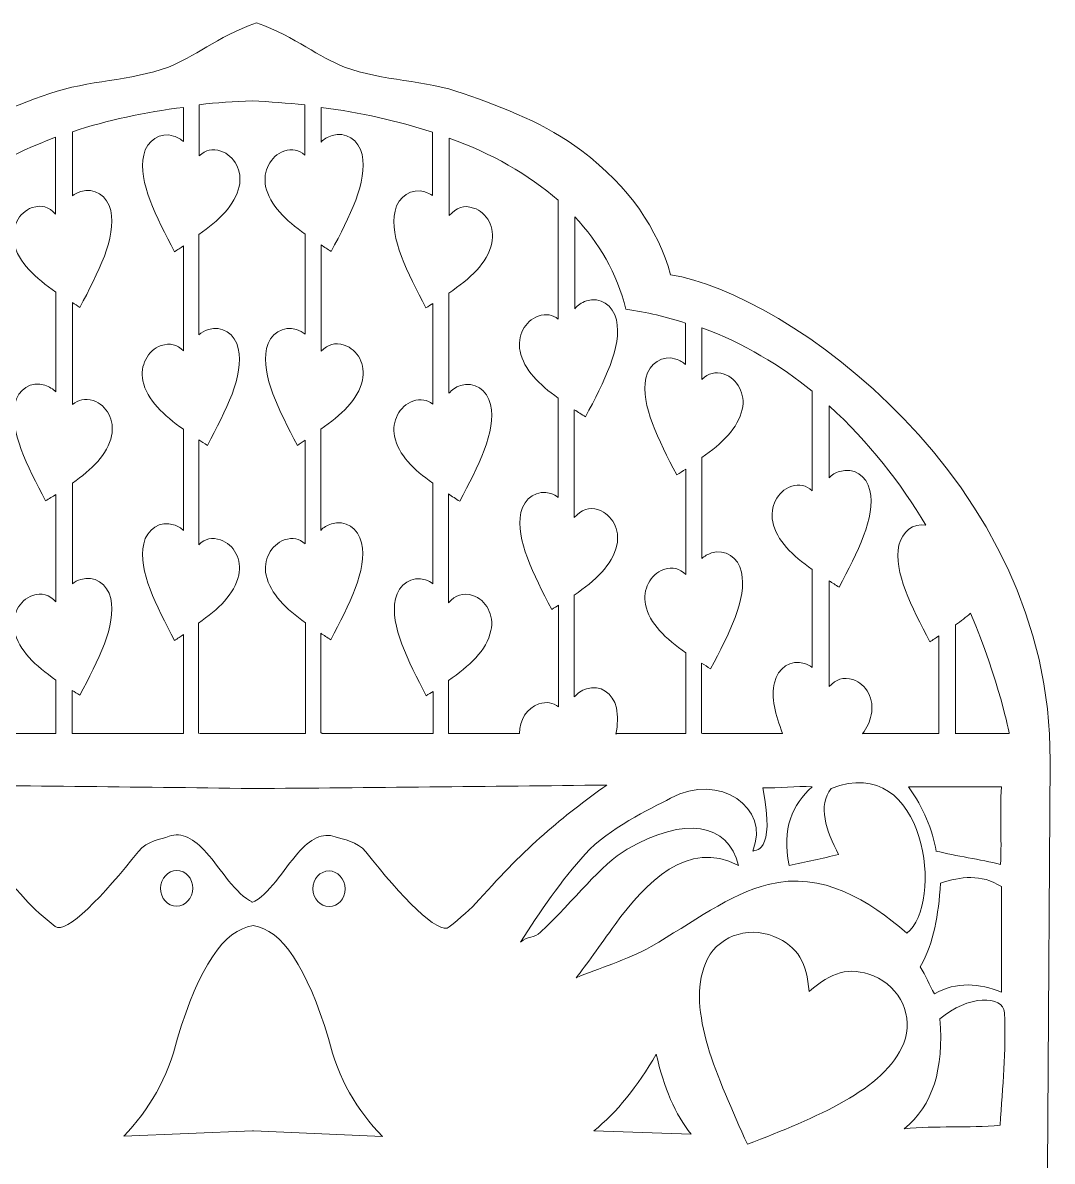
# Model space of a CAD drawing. Header units: centimetres. Extents: x -13.3 to 12.8, y -10.3 to 10.3.
# Drawn here: x 6.74 to 12.77, y -4.24 to 2.42 of the extents above; entities that cross this region are included whole.
import ezdxf

# ---------------------------------------------------------------- set-up
doc = ezdxf.new("R2010")
doc.units = ezdxf.units.CM
doc.header["$MEASUREMENT"] = 0
doc.layers.add('Layer 1', color=7, linetype='Continuous')

msp = doc.modelspace()

# ---------------------------------------------------------------- linework, layer by layer
at = {"layer": 'Layer 1', "color": 242, "lineweight": 18}
for points, knots in [([(3.52552, -1.41478), (3.80746, -0.01016), (5.10032, 0.85852), (5.6896, 0.94742), (5.6896, 0.94742), (5.7658, 1.21412), (5.92836, 1.4605), (6.2103, 1.67386), (6.2103, 1.67386), (6.42112, 1.83134), (6.66496, 1.92532), (6.90372, 2.00914), (6.90372, 2.00914), (7.12978, 2.08788), (7.37362, 2.08026), (7.59714, 2.16408), (7.59714, 2.16408), (7.747, 2.21996), (7.874, 2.3368), (8.11276, 2.42316), (8.11276, 2.42316), (8.34898, 2.3368), (8.47598, 2.21996), (8.62838, 2.16408), (8.62838, 2.16408), (8.8519, 2.08026), (9.09828, 2.09042), (9.3218, 2.00914), (9.3218, 2.00914), (9.5631, 1.92532), (9.80694, 1.83134), (10.01522, 1.67386), (10.01522, 1.67386), (10.29716, 1.4605), (10.45972, 1.21666), (10.53592, 0.94742), (10.53592, 0.94742), (11.20394, 0.84582), (12.76858, -0.25146), (12.75588, -1.89484), (12.75588, -1.89484), (12.75588, -1.89484), (12.70254, -10.27938), (12.70254, -10.27938), (12.70254, -10.27938), (12.70254, -10.27938), (8.21182, -10.27938), (8.21182, -10.27938), (8.21182, -10.27938), (8.21182, -10.27938), (3.52298, -10.27938), (3.52298, -10.27938), (3.52298, -10.27938), (3.52298, -10.27938), (-1.16586, -10.27938), (-1.16586, -10.27938), (-1.16586, -10.27938), (-1.16586, -10.27938), (-5.65658, -10.27938), (-5.65658, -10.27938), (-5.65658, -10.27938), (-5.65658, -10.27938), (-5.70992, -1.89484), (-5.70992, -1.89484), (-5.70992, -1.89484), (-5.72262, -0.25146), (-4.15798, 0.84328), (-3.48996, 0.94742), (-3.48996, 0.94742), (-3.41376, 1.21412), (-3.2512, 1.4605), (-2.96926, 1.67386), (-2.96926, 1.67386), (-2.75844, 1.83134), (-2.5146, 1.92532), (-2.27584, 2.00914), (-2.27584, 2.00914), (-2.04978, 2.08788), (-1.80594, 2.08026), (-1.58242, 2.16408), (-1.58242, 2.16408), (-1.43256, 2.21996), (-1.30556, 2.3368), (-1.0668, 2.42316), (-1.0668, 2.42316), (-0.83058, 2.3368), (-0.70358, 2.21996), (-0.55118, 2.16408), (-0.55118, 2.16408), (-0.32766, 2.08026), (-0.08128, 2.09042), (0.14224, 2.00914), (0.14224, 2.00914), (0.38354, 1.92532), (0.62738, 1.83134), (0.83566, 1.67386), (0.83566, 1.67386), (1.1176, 1.4605), (1.28016, 1.21666), (1.35636, 0.94742), (1.35636, 0.94742), (1.94564, 0.85598), (3.2385, -0.0127), (3.52044, -1.41478), (3.52044, -1.41478), (3.52044, -1.41478), (3.52552, -1.41478), (3.52552, -1.41478)], [0, 0, 0, 0, 0.0357143, 0.0357143, 0.0357143, 0.0357143, 0.0714286, 0.0714286, 0.0714286, 0.0714286, 0.1071429, 0.1071429, 0.1071429, 0.1071429, 0.1428571, 0.1428571, 0.1428571, 0.1428571, 0.1785714, 0.1785714, 0.1785714, 0.1785714, 0.2142857, 0.2142857, 0.2142857, 0.2142857, 0.25, 0.25, 0.25, 0.25, 0.2857143, 0.2857143, 0.2857143, 0.2857143, 0.3214286, 0.3214286, 0.3214286, 0.3214286, 0.3571429, 0.3571429, 0.3571429, 0.3571429, 0.3928571, 0.3928571, 0.3928571, 0.3928571, 0.4285714, 0.4285714, 0.4285714, 0.4285714, 0.4642857, 0.4642857, 0.4642857, 0.4642857, 0.5, 0.5, 0.5, 0.5, 0.5357143, 0.5357143, 0.5357143, 0.5357143, 0.5714286, 0.5714286, 0.5714286, 0.5714286, 0.6071429, 0.6071429, 0.6071429, 0.6071429, 0.6428571, 0.6428571, 0.6428571, 0.6428571, 0.6785714, 0.6785714, 0.6785714, 0.6785714, 0.7142857, 0.7142857, 0.7142857, 0.7142857, 0.75, 0.75, 0.75, 0.75, 0.7857143, 0.7857143, 0.7857143, 0.7857143, 0.8214286, 0.8214286, 0.8214286, 0.8214286, 0.8571429, 0.8571429, 0.8571429, 0.8571429, 0.8928571, 0.8928571, 0.8928571, 0.8928571, 0.9285714, 0.9285714, 0.9285714, 0.9285714, 1, 1, 1, 1]), ([(7.78256, -1.73736), (7.78256, -1.73736), (8.39978, -1.73736), (8.39978, -1.73736), (8.39978, -1.73736), (8.39978, -1.73736), (8.39978, -1.08966), (8.39978, -1.08966), (8.39978, -1.08966), (8.28548, -1.00838), (8.19404, -0.92202), (8.16864, -0.81026), (8.16864, -0.81026), (8.15086, -0.7239), (8.19658, -0.63246), (8.27532, -0.60452), (8.27532, -0.60452), (8.32612, -0.58674), (8.36168, -0.5969), (8.39724, -0.62738), (8.39724, -0.62738), (8.39724, -0.62738), (8.39724, -0.02032), (8.39724, -0.02032), (8.39724, -0.02032), (8.382, -0.03048), (8.36676, -0.04064), (8.35152, -0.0508), (8.35152, -0.0508), (8.24484, 0.15494), (8.13816, 0.35814), (8.17118, 0.51562), (8.17118, 0.51562), (8.18896, 0.60198), (8.27024, 0.65278), (8.34644, 0.62738), (8.34644, 0.62738), (8.36676, 0.61976), (8.382, 0.61214), (8.39724, 0.59944), (8.39724, 0.59944), (8.39724, 0.59944), (8.39724, 1.18618), (8.39724, 1.18618), (8.39724, 1.18618), (8.28294, 1.26746), (8.1915, 1.35382), (8.1661, 1.46558), (8.1661, 1.46558), (8.14832, 1.55194), (8.19404, 1.64338), (8.27278, 1.67132), (8.27278, 1.67132), (8.32358, 1.6891), (8.35914, 1.67894), (8.3947, 1.64846), (8.3947, 1.64846), (8.3947, 1.64846), (8.3947, 1.9431), (8.3947, 1.9431), (8.3947, 1.9431), (8.2931, 1.95326), (8.1915, 1.96088), (8.08736, 1.96596), (8.08736, 1.96596), (7.98322, 1.96342), (7.87908, 1.9558), (7.77748, 1.9431), (7.77748, 1.9431), (7.77748, 1.9431), (7.77748, 1.64338), (7.77748, 1.64338), (7.77748, 1.64338), (7.81558, 1.67894), (7.85368, 1.6891), (7.90448, 1.67132), (7.90448, 1.67132), (7.98322, 1.64592), (8.03148, 1.55448), (8.01116, 1.46558), (8.01116, 1.46558), (7.98576, 1.35382), (7.89178, 1.26492), (7.77494, 1.18364), (7.77494, 1.18364), (7.77494, 1.18364), (7.77494, 0.5969), (7.77494, 0.5969), (7.77494, 0.5969), (7.79018, 0.6096), (7.80796, 0.61976), (7.83082, 0.62738), (7.83082, 0.62738), (7.90956, 0.65278), (7.9883, 0.60198), (8.00608, 0.51562), (8.00608, 0.51562), (8.04164, 0.35814), (7.93242, 0.1524), (7.82574, -0.0508), (7.82574, -0.0508), (7.80796, -0.04064), (7.79018, -0.02794), (7.77494, -0.01778), (7.77494, -0.01778), (7.77494, -0.01778), (7.77494, -0.63246), (7.77494, -0.63246), (7.77494, -0.63246), (7.81304, -0.5969), (7.85114, -0.58674), (7.90194, -0.60452), (7.90194, -0.60452), (7.98068, -0.62992), (8.02894, -0.72136), (8.00862, -0.81026), (8.00862, -0.81026), (7.98322, -0.92202), (7.88924, -1.01092), (7.7724, -1.0922), (7.7724, -1.0922), (7.7724, -1.0922), (7.7724, -1.73482), (7.7724, -1.73482), (7.7724, -1.73482), (7.7724, -1.73482), (7.78256, -1.73736), (7.78256, -1.73736)], [0, 0, 0, 0, 0.030303, 0.030303, 0.030303, 0.030303, 0.0606061, 0.0606061, 0.0606061, 0.0606061, 0.0909091, 0.0909091, 0.0909091, 0.0909091, 0.1212121, 0.1212121, 0.1212121, 0.1212121, 0.1515152, 0.1515152, 0.1515152, 0.1515152, 0.1818182, 0.1818182, 0.1818182, 0.1818182, 0.2121212, 0.2121212, 0.2121212, 0.2121212, 0.2424242, 0.2424242, 0.2424242, 0.2424242, 0.2727273, 0.2727273, 0.2727273, 0.2727273, 0.3030303, 0.3030303, 0.3030303, 0.3030303, 0.3333333, 0.3333333, 0.3333333, 0.3333333, 0.3636364, 0.3636364, 0.3636364, 0.3636364, 0.3939394, 0.3939394, 0.3939394, 0.3939394, 0.4242424, 0.4242424, 0.4242424, 0.4242424, 0.4545455, 0.4545455, 0.4545455, 0.4545455, 0.4848485, 0.4848485, 0.4848485, 0.4848485, 0.5151515, 0.5151515, 0.5151515, 0.5151515, 0.5454545, 0.5454545, 0.5454545, 0.5454545, 0.5757576, 0.5757576, 0.5757576, 0.5757576, 0.6060606, 0.6060606, 0.6060606, 0.6060606, 0.6363636, 0.6363636, 0.6363636, 0.6363636, 0.6666667, 0.6666667, 0.6666667, 0.6666667, 0.6969697, 0.6969697, 0.6969697, 0.6969697, 0.7272727, 0.7272727, 0.7272727, 0.7272727, 0.7575758, 0.7575758, 0.7575758, 0.7575758, 0.7878788, 0.7878788, 0.7878788, 0.7878788, 0.8181818, 0.8181818, 0.8181818, 0.8181818, 0.8484848, 0.8484848, 0.8484848, 0.8484848, 0.8787879, 0.8787879, 0.8787879, 0.8787879, 0.9090909, 0.9090909, 0.9090909, 0.9090909, 0.9393939, 0.9393939, 0.9393939, 0.9393939, 1, 1, 1, 1]), ([(7.0358, -1.73736), (7.0358, -1.73736), (7.68604, -1.73736), (7.68604, -1.73736), (7.68604, -1.73736), (7.68604, -1.73736), (7.68604, -1.15824), (7.68604, -1.15824), (7.68604, -1.15824), (7.66826, -1.17094), (7.65048, -1.1811), (7.6327, -1.1938), (7.6327, -1.1938), (7.52602, -0.98806), (7.41934, -0.78486), (7.45236, -0.62738), (7.45236, -0.62738), (7.47014, -0.54102), (7.55142, -0.49022), (7.62762, -0.51562), (7.62762, -0.51562), (7.65048, -0.52324), (7.6708, -0.53594), (7.68604, -0.54864), (7.68604, -0.54864), (7.68604, -0.54864), (7.68604, 0.04318), (7.68604, 0.04318), (7.68604, 0.04318), (7.5692, 0.12446), (7.47268, 0.21336), (7.44728, 0.32766), (7.44728, 0.32766), (7.4295, 0.41402), (7.47522, 0.50546), (7.55396, 0.5334), (7.55396, 0.5334), (7.6073, 0.55118), (7.6454, 0.53848), (7.68604, 0.50292), (7.68604, 0.50292), (7.68604, 0.50292), (7.68604, 1.1176), (7.68604, 1.1176), (7.68604, 1.1176), (7.66826, 1.1049), (7.65048, 1.09474), (7.6327, 1.08204), (7.6327, 1.08204), (7.52602, 1.28778), (7.41934, 1.49098), (7.45236, 1.64846), (7.45236, 1.64846), (7.47014, 1.73482), (7.55142, 1.78562), (7.62762, 1.76022), (7.62762, 1.76022), (7.65048, 1.7526), (7.6708, 1.7399), (7.68604, 1.7272), (7.68604, 1.7272), (7.68604, 1.7272), (7.68604, 1.92786), (7.68604, 1.92786), (7.68604, 1.92786), (7.45998, 1.89992), (7.239, 1.85166), (7.0358, 1.78562), (7.0358, 1.78562), (7.0358, 1.78562), (7.0358, 1.4097), (7.0358, 1.4097), (7.0358, 1.4097), (7.0485, 1.41986), (7.06374, 1.42748), (7.08406, 1.4351), (7.08406, 1.4351), (7.1628, 1.4605), (7.24154, 1.4097), (7.25932, 1.32334), (7.25932, 1.32334), (7.29488, 1.16586), (7.18566, 0.96012), (7.07898, 0.75692), (7.07898, 0.75692), (7.06374, 0.76708), (7.0485, 0.7747), (7.0358, 0.78486), (7.0358, 0.78486), (7.0358, 0.78486), (7.0358, 0.18796), (7.0358, 0.18796), (7.0358, 0.18796), (7.07136, 0.21844), (7.10692, 0.22606), (7.15772, 0.21082), (7.15772, 0.21082), (7.23646, 0.18542), (7.28472, 0.09398), (7.2644, 0.00508), (7.2644, 0.00508), (7.24154, -0.10414), (7.14756, -0.19304), (7.0358, -0.27178), (7.0358, -0.27178), (7.0358, -0.27178), (7.0358, -0.86106), (7.0358, -0.86106), (7.0358, -0.86106), (7.0485, -0.8509), (7.06628, -0.84074), (7.08406, -0.83566), (7.08406, -0.83566), (7.1628, -0.81026), (7.24154, -0.86106), (7.25932, -0.94742), (7.25932, -0.94742), (7.29488, -1.1049), (7.18566, -1.31064), (7.07898, -1.51384), (7.07898, -1.51384), (7.06374, -1.50368), (7.0485, -1.49352), (7.03326, -1.4859), (7.03326, -1.4859), (7.03326, -1.4859), (7.03326, -1.73482), (7.03326, -1.73482), (7.03326, -1.73482), (7.03326, -1.73482), (7.0358, -1.73736), (7.0358, -1.73736)], [0, 0, 0, 0, 0.0294118, 0.0294118, 0.0294118, 0.0294118, 0.0588235, 0.0588235, 0.0588235, 0.0588235, 0.0882353, 0.0882353, 0.0882353, 0.0882353, 0.1176471, 0.1176471, 0.1176471, 0.1176471, 0.1470588, 0.1470588, 0.1470588, 0.1470588, 0.1764706, 0.1764706, 0.1764706, 0.1764706, 0.2058824, 0.2058824, 0.2058824, 0.2058824, 0.2352941, 0.2352941, 0.2352941, 0.2352941, 0.2647059, 0.2647059, 0.2647059, 0.2647059, 0.2941176, 0.2941176, 0.2941176, 0.2941176, 0.3235294, 0.3235294, 0.3235294, 0.3235294, 0.3529412, 0.3529412, 0.3529412, 0.3529412, 0.3823529, 0.3823529, 0.3823529, 0.3823529, 0.4117647, 0.4117647, 0.4117647, 0.4117647, 0.4411765, 0.4411765, 0.4411765, 0.4411765, 0.4705882, 0.4705882, 0.4705882, 0.4705882, 0.5, 0.5, 0.5, 0.5, 0.5294118, 0.5294118, 0.5294118, 0.5294118, 0.5588235, 0.5588235, 0.5588235, 0.5588235, 0.5882353, 0.5882353, 0.5882353, 0.5882353, 0.6176471, 0.6176471, 0.6176471, 0.6176471, 0.6470588, 0.6470588, 0.6470588, 0.6470588, 0.6764706, 0.6764706, 0.6764706, 0.6764706, 0.7058824, 0.7058824, 0.7058824, 0.7058824, 0.7352941, 0.7352941, 0.7352941, 0.7352941, 0.7647059, 0.7647059, 0.7647059, 0.7647059, 0.7941176, 0.7941176, 0.7941176, 0.7941176, 0.8235294, 0.8235294, 0.8235294, 0.8235294, 0.8529412, 0.8529412, 0.8529412, 0.8529412, 0.8823529, 0.8823529, 0.8823529, 0.8823529, 0.9117647, 0.9117647, 0.9117647, 0.9117647, 0.9411765, 0.9411765, 0.9411765, 0.9411765, 1, 1, 1, 1]), ([(8.4963, -1.73736), (8.4963, -1.73736), (9.14654, -1.73736), (9.14654, -1.73736), (9.14654, -1.73736), (9.14654, -1.73736), (9.14654, -1.49098), (9.14654, -1.49098), (9.14654, -1.49098), (9.13384, -1.4986), (9.1186, -1.50876), (9.1059, -1.51638), (9.1059, -1.51638), (8.99922, -1.31064), (8.89254, -1.10744), (8.92556, -0.94996), (8.92556, -0.94996), (8.94334, -0.8636), (9.02462, -0.8128), (9.10082, -0.8382), (9.10082, -0.8382), (9.1186, -0.84328), (9.1313, -0.8509), (9.144, -0.86106), (9.144, -0.86106), (9.144, -0.86106), (9.144, -0.27178), (9.144, -0.27178), (9.144, -0.27178), (9.03224, -0.19304), (8.94334, -0.10668), (8.92048, 0.00254), (8.92048, 0.00254), (8.9027, 0.0889), (8.94842, 0.18034), (9.02716, 0.20828), (9.02716, 0.20828), (9.07542, 0.22352), (9.11098, 0.2159), (9.144, 0.1905), (9.144, 0.1905), (9.144, 0.1905), (9.144, 0.77978), (9.144, 0.77978), (9.144, 0.77978), (9.1313, 0.77216), (9.1186, 0.762), (9.10336, 0.75438), (9.10336, 0.75438), (8.99668, 0.96012), (8.89, 1.16332), (8.92302, 1.3208), (8.92302, 1.3208), (8.9408, 1.40716), (9.02208, 1.45796), (9.09828, 1.43256), (9.09828, 1.43256), (9.11606, 1.42748), (9.12876, 1.41986), (9.14146, 1.41224), (9.14146, 1.41224), (9.14146, 1.41224), (9.14146, 1.78308), (9.14146, 1.78308), (9.14146, 1.78308), (8.93826, 1.84912), (8.71982, 1.89738), (8.49122, 1.92786), (8.49122, 1.92786), (8.49122, 1.92786), (8.49122, 1.72466), (8.49122, 1.72466), (8.49122, 1.72466), (8.50646, 1.74244), (8.52678, 1.75514), (8.55472, 1.76276), (8.55472, 1.76276), (8.63346, 1.78816), (8.7122, 1.73736), (8.72998, 1.651), (8.72998, 1.651), (8.76554, 1.49352), (8.65632, 1.28778), (8.54964, 1.08458), (8.54964, 1.08458), (8.52932, 1.09728), (8.509, 1.10998), (8.49122, 1.12268), (8.49122, 1.12268), (8.49122, 1.12268), (8.49122, 0.50038), (8.49122, 0.50038), (8.49122, 0.50038), (8.53186, 0.54102), (8.56996, 0.55372), (8.62584, 0.53594), (8.62584, 0.53594), (8.70458, 0.51054), (8.75284, 0.4191), (8.73252, 0.3302), (8.73252, 0.3302), (8.70712, 0.2159), (8.60806, 0.127), (8.48868, 0.04318), (8.48868, 0.04318), (8.48868, 0.04318), (8.48868, -0.54864), (8.48868, -0.54864), (8.48868, -0.54864), (8.50392, -0.53086), (8.52424, -0.51816), (8.55218, -0.51054), (8.55218, -0.51054), (8.63092, -0.48514), (8.70966, -0.53594), (8.72744, -0.6223), (8.72744, -0.6223), (8.763, -0.77978), (8.65378, -0.98552), (8.5471, -1.18872), (8.5471, -1.18872), (8.52678, -1.17602), (8.50646, -1.16332), (8.48868, -1.15062), (8.48868, -1.15062), (8.48868, -1.15062), (8.48868, -1.73228), (8.48868, -1.73228), (8.48868, -1.73228), (8.48868, -1.73228), (8.4963, -1.73736), (8.4963, -1.73736)], [0, 0, 0, 0, 0.0294118, 0.0294118, 0.0294118, 0.0294118, 0.0588235, 0.0588235, 0.0588235, 0.0588235, 0.0882353, 0.0882353, 0.0882353, 0.0882353, 0.1176471, 0.1176471, 0.1176471, 0.1176471, 0.1470588, 0.1470588, 0.1470588, 0.1470588, 0.1764706, 0.1764706, 0.1764706, 0.1764706, 0.2058824, 0.2058824, 0.2058824, 0.2058824, 0.2352941, 0.2352941, 0.2352941, 0.2352941, 0.2647059, 0.2647059, 0.2647059, 0.2647059, 0.2941176, 0.2941176, 0.2941176, 0.2941176, 0.3235294, 0.3235294, 0.3235294, 0.3235294, 0.3529412, 0.3529412, 0.3529412, 0.3529412, 0.3823529, 0.3823529, 0.3823529, 0.3823529, 0.4117647, 0.4117647, 0.4117647, 0.4117647, 0.4411765, 0.4411765, 0.4411765, 0.4411765, 0.4705882, 0.4705882, 0.4705882, 0.4705882, 0.5, 0.5, 0.5, 0.5, 0.5294118, 0.5294118, 0.5294118, 0.5294118, 0.5588235, 0.5588235, 0.5588235, 0.5588235, 0.5882353, 0.5882353, 0.5882353, 0.5882353, 0.6176471, 0.6176471, 0.6176471, 0.6176471, 0.6470588, 0.6470588, 0.6470588, 0.6470588, 0.6764706, 0.6764706, 0.6764706, 0.6764706, 0.7058824, 0.7058824, 0.7058824, 0.7058824, 0.7352941, 0.7352941, 0.7352941, 0.7352941, 0.7647059, 0.7647059, 0.7647059, 0.7647059, 0.7941176, 0.7941176, 0.7941176, 0.7941176, 0.8235294, 0.8235294, 0.8235294, 0.8235294, 0.8529412, 0.8529412, 0.8529412, 0.8529412, 0.8823529, 0.8823529, 0.8823529, 0.8823529, 0.9117647, 0.9117647, 0.9117647, 0.9117647, 0.9411765, 0.9411765, 0.9411765, 0.9411765, 1, 1, 1, 1]), ([(6.53542, -1.73736), (6.53542, -1.73736), (6.93928, -1.73736), (6.93928, -1.73736), (6.93928, -1.73736), (6.93928, -1.73736), (6.93928, -1.42494), (6.93928, -1.42494), (6.93928, -1.42494), (6.8199, -1.34112), (6.72084, -1.25222), (6.69544, -1.13538), (6.69544, -1.13538), (6.67766, -1.04902), (6.72338, -0.95758), (6.80212, -0.92964), (6.80212, -0.92964), (6.858, -0.91186), (6.89864, -0.92456), (6.93928, -0.96774), (6.93928, -0.96774), (6.93928, -0.96774), (6.93928, -0.33782), (6.93928, -0.33782), (6.93928, -0.33782), (6.91896, -0.35052), (6.89864, -0.36322), (6.87832, -0.37592), (6.87832, -0.37592), (6.77164, -0.17018), (6.66496, 0.03302), (6.69798, 0.1905), (6.69798, 0.1905), (6.71576, 0.27686), (6.79704, 0.32766), (6.87324, 0.30226), (6.87324, 0.30226), (6.90118, 0.2921), (6.9215, 0.2794), (6.93928, 0.26162), (6.93928, 0.26162), (6.93928, 0.26162), (6.93928, 0.84582), (6.93928, 0.84582), (6.93928, 0.84582), (6.8199, 0.92964), (6.7183, 1.01854), (6.6929, 1.13538), (6.6929, 1.13538), (6.67512, 1.22174), (6.72084, 1.31318), (6.79958, 1.34112), (6.79958, 1.34112), (6.858, 1.3589), (6.8961, 1.3462), (6.93674, 1.30302), (6.93674, 1.30302), (6.93674, 1.30302), (6.93674, 1.7526), (6.93674, 1.7526), (6.93674, 1.7526), (6.69036, 1.66116), (6.47446, 1.54178), (6.2992, 1.38684), (6.2992, 1.38684), (6.2992, 1.38684), (6.2992, 0.68326), (6.2992, 0.68326), (6.2992, 0.68326), (6.33476, 0.71374), (6.37032, 0.7239), (6.42112, 0.70612), (6.42112, 0.70612), (6.49986, 0.68072), (6.54812, 0.58928), (6.5278, 0.50038), (6.5278, 0.50038), (6.50494, 0.39116), (6.41096, 0.30226), (6.2992, 0.22352), (6.2992, 0.22352), (6.2992, 0.22352), (6.2992, -0.35814), (6.2992, -0.35814), (6.2992, -0.35814), (6.3119, -0.34798), (6.32968, -0.33782), (6.34746, -0.33274), (6.34746, -0.33274), (6.4262, -0.30734), (6.50494, -0.35814), (6.52272, -0.4445), (6.52272, -0.4445), (6.55828, -0.60198), (6.44906, -0.80772), (6.34238, -1.01092), (6.34238, -1.01092), (6.32714, -1.00076), (6.3119, -0.99314), (6.29666, -0.98298), (6.29666, -0.98298), (6.29666, -0.98298), (6.29666, -1.5875), (6.29666, -1.5875), (6.29666, -1.5875), (6.33222, -1.55702), (6.36778, -1.5494), (6.41858, -1.56464), (6.41858, -1.56464), (6.48716, -1.5875), (6.53288, -1.66116), (6.53034, -1.73736), (6.53034, -1.73736), (6.53034, -1.73736), (6.53542, -1.73736), (6.53542, -1.73736)], [0, 0, 0, 0, 0.0333333, 0.0333333, 0.0333333, 0.0333333, 0.0666667, 0.0666667, 0.0666667, 0.0666667, 0.1, 0.1, 0.1, 0.1, 0.1333333, 0.1333333, 0.1333333, 0.1333333, 0.1666667, 0.1666667, 0.1666667, 0.1666667, 0.2, 0.2, 0.2, 0.2, 0.2333333, 0.2333333, 0.2333333, 0.2333333, 0.2666667, 0.2666667, 0.2666667, 0.2666667, 0.3, 0.3, 0.3, 0.3, 0.3333333, 0.3333333, 0.3333333, 0.3333333, 0.3666667, 0.3666667, 0.3666667, 0.3666667, 0.4, 0.4, 0.4, 0.4, 0.4333333, 0.4333333, 0.4333333, 0.4333333, 0.4666667, 0.4666667, 0.4666667, 0.4666667, 0.5, 0.5, 0.5, 0.5, 0.5333333, 0.5333333, 0.5333333, 0.5333333, 0.5666667, 0.5666667, 0.5666667, 0.5666667, 0.6, 0.6, 0.6, 0.6, 0.6333333, 0.6333333, 0.6333333, 0.6333333, 0.6666667, 0.6666667, 0.6666667, 0.6666667, 0.7, 0.7, 0.7, 0.7, 0.7333333, 0.7333333, 0.7333333, 0.7333333, 0.7666667, 0.7666667, 0.7666667, 0.7666667, 0.8, 0.8, 0.8, 0.8, 0.8333333, 0.8333333, 0.8333333, 0.8333333, 0.8666667, 0.8666667, 0.8666667, 0.8666667, 0.9, 0.9, 0.9, 0.9, 0.9333333, 0.9333333, 0.9333333, 0.9333333, 1, 1, 1, 1]), ([(9.24306, -1.73736), (9.24306, -1.73736), (9.652, -1.73736), (9.652, -1.73736), (9.652, -1.73736), (9.64946, -1.66116), (9.69518, -1.5875), (9.76376, -1.56464), (9.76376, -1.56464), (9.81202, -1.5494), (9.84504, -1.55702), (9.8806, -1.58242), (9.8806, -1.58242), (9.8806, -1.58242), (9.8806, -0.98552), (9.8806, -0.98552), (9.8806, -0.98552), (9.8679, -0.99314), (9.8552, -1.0033), (9.83996, -1.01092), (9.83996, -1.01092), (9.73328, -0.80518), (9.6266, -0.60198), (9.65962, -0.4445), (9.65962, -0.4445), (9.6774, -0.35814), (9.75868, -0.30734), (9.83488, -0.33274), (9.83488, -0.33274), (9.85266, -0.33782), (9.86536, -0.34544), (9.87806, -0.3556), (9.87806, -0.3556), (9.87806, -0.3556), (9.87806, 0.22606), (9.87806, 0.22606), (9.87806, 0.22606), (9.7663, 0.3048), (9.6774, 0.39116), (9.65454, 0.50038), (9.65454, 0.50038), (9.63676, 0.58674), (9.68248, 0.67818), (9.76122, 0.70612), (9.76122, 0.70612), (9.80948, 0.72136), (9.84504, 0.71374), (9.87806, 0.68834), (9.87806, 0.68834), (9.87806, 0.68834), (9.87806, 1.3843), (9.87806, 1.3843), (9.87806, 1.3843), (9.7028, 1.5367), (9.4869, 1.65862), (9.24052, 1.74752), (9.24052, 1.74752), (9.24052, 1.74752), (9.24052, 1.2954), (9.24052, 1.2954), (9.24052, 1.2954), (9.2837, 1.34112), (9.32434, 1.3589), (9.38276, 1.33858), (9.38276, 1.33858), (9.4615, 1.31318), (9.50976, 1.22174), (9.48944, 1.13284), (9.48944, 1.13284), (9.46404, 1.016), (9.36244, 0.92456), (9.23798, 0.84074), (9.23798, 0.84074), (9.23798, 0.84074), (9.23798, 0.254), (9.23798, 0.254), (9.23798, 0.254), (9.25576, 0.27432), (9.27608, 0.28956), (9.30656, 0.29972), (9.30656, 0.29972), (9.3853, 0.32512), (9.46404, 0.27432), (9.48182, 0.18796), (9.48182, 0.18796), (9.51738, 0.03048), (9.40816, -0.17526), (9.30148, -0.37846), (9.30148, -0.37846), (9.27862, -0.36322), (9.2583, -0.35052), (9.23544, -0.33528), (9.23544, -0.33528), (9.23544, -0.33528), (9.23544, -0.97282), (9.23544, -0.97282), (9.23544, -0.97282), (9.27862, -0.9271), (9.31926, -0.91186), (9.37768, -0.92964), (9.37768, -0.92964), (9.45642, -0.95504), (9.50468, -1.04648), (9.48436, -1.13538), (9.48436, -1.13538), (9.45896, -1.25222), (9.35736, -1.34366), (9.23544, -1.42748), (9.23544, -1.42748), (9.23544, -1.42748), (9.23544, -1.73736), (9.23544, -1.73736), (9.23544, -1.73736), (9.23544, -1.73736), (9.24306, -1.73736), (9.24306, -1.73736)], [0, 0, 0, 0, 0.0333333, 0.0333333, 0.0333333, 0.0333333, 0.0666667, 0.0666667, 0.0666667, 0.0666667, 0.1, 0.1, 0.1, 0.1, 0.1333333, 0.1333333, 0.1333333, 0.1333333, 0.1666667, 0.1666667, 0.1666667, 0.1666667, 0.2, 0.2, 0.2, 0.2, 0.2333333, 0.2333333, 0.2333333, 0.2333333, 0.2666667, 0.2666667, 0.2666667, 0.2666667, 0.3, 0.3, 0.3, 0.3, 0.3333333, 0.3333333, 0.3333333, 0.3333333, 0.3666667, 0.3666667, 0.3666667, 0.3666667, 0.4, 0.4, 0.4, 0.4, 0.4333333, 0.4333333, 0.4333333, 0.4333333, 0.4666667, 0.4666667, 0.4666667, 0.4666667, 0.5, 0.5, 0.5, 0.5, 0.5333333, 0.5333333, 0.5333333, 0.5333333, 0.5666667, 0.5666667, 0.5666667, 0.5666667, 0.6, 0.6, 0.6, 0.6, 0.6333333, 0.6333333, 0.6333333, 0.6333333, 0.6666667, 0.6666667, 0.6666667, 0.6666667, 0.7, 0.7, 0.7, 0.7, 0.7333333, 0.7333333, 0.7333333, 0.7333333, 0.7666667, 0.7666667, 0.7666667, 0.7666667, 0.8, 0.8, 0.8, 0.8, 0.8333333, 0.8333333, 0.8333333, 0.8333333, 0.8666667, 0.8666667, 0.8666667, 0.8666667, 0.9, 0.9, 0.9, 0.9, 0.9333333, 0.9333333, 0.9333333, 0.9333333, 1, 1, 1, 1]), ([(10.21842, -1.73736), (10.21842, -1.73736), (10.62482, -1.73736), (10.62482, -1.73736), (10.62482, -1.73736), (10.62482, -1.73736), (10.62482, -1.26492), (10.62482, -1.26492), (10.62482, -1.26492), (10.50798, -1.18364), (10.41146, -1.09474), (10.3886, -0.98298), (10.3886, -0.98298), (10.37082, -0.89662), (10.41654, -0.80518), (10.49528, -0.77724), (10.49528, -0.77724), (10.54862, -0.75946), (10.58672, -0.77216), (10.62482, -0.80772), (10.62482, -0.80772), (10.62482, -0.80772), (10.62482, -0.1905), (10.62482, -0.1905), (10.62482, -0.1905), (10.60704, -0.20066), (10.58926, -0.21336), (10.57148, -0.22352), (10.57148, -0.22352), (10.4648, -0.01778), (10.35812, 0.18542), (10.39114, 0.3429), (10.39114, 0.3429), (10.40892, 0.42926), (10.4902, 0.48006), (10.5664, 0.45466), (10.5664, 0.45466), (10.58926, 0.44704), (10.60958, 0.43688), (10.62228, 0.42164), (10.62228, 0.42164), (10.62228, 0.42164), (10.62228, 0.66548), (10.62228, 0.66548), (10.62228, 0.66548), (10.51306, 0.70104), (10.39622, 0.72898), (10.2743, 0.74676), (10.2743, 0.74676), (10.22096, 0.95758), (10.11682, 1.13538), (9.97458, 1.28778), (9.97458, 1.28778), (9.97458, 1.28778), (9.97458, 0.7493), (9.97458, 0.7493), (9.97458, 0.7493), (9.99236, 0.76962), (10.01268, 0.78486), (10.04316, 0.79502), (10.04316, 0.79502), (10.1219, 0.82042), (10.20064, 0.76962), (10.21842, 0.68326), (10.21842, 0.68326), (10.25398, 0.52578), (10.14476, 0.32004), (10.03808, 0.11684), (10.03808, 0.11684), (10.01522, 0.12954), (9.9949, 0.14478), (9.97204, 0.15748), (9.97204, 0.15748), (9.97204, 0.15748), (9.97204, -0.47244), (9.97204, -0.47244), (9.97204, -0.47244), (10.01522, -0.42672), (10.05586, -0.40894), (10.11428, -0.42926), (10.11428, -0.42926), (10.19302, -0.45466), (10.24128, -0.5461), (10.22096, -0.635), (10.22096, -0.635), (10.19556, -0.75184), (10.09396, -0.84328), (9.97204, -0.9271), (9.97204, -0.9271), (9.97204, -0.9271), (9.97204, -1.524), (9.97204, -1.524), (9.97204, -1.524), (9.98982, -1.50368), (10.01268, -1.4859), (10.04316, -1.47574), (10.04316, -1.47574), (10.1219, -1.45034), (10.20064, -1.50114), (10.21842, -1.5875), (10.21842, -1.5875), (10.22858, -1.63576), (10.22604, -1.68656), (10.21588, -1.74244), (10.21588, -1.74244), (10.21588, -1.74244), (10.21842, -1.73736), (10.21842, -1.73736)], [0, 0, 0, 0, 0.0357143, 0.0357143, 0.0357143, 0.0357143, 0.0714286, 0.0714286, 0.0714286, 0.0714286, 0.1071429, 0.1071429, 0.1071429, 0.1071429, 0.1428571, 0.1428571, 0.1428571, 0.1428571, 0.1785714, 0.1785714, 0.1785714, 0.1785714, 0.2142857, 0.2142857, 0.2142857, 0.2142857, 0.25, 0.25, 0.25, 0.25, 0.2857143, 0.2857143, 0.2857143, 0.2857143, 0.3214286, 0.3214286, 0.3214286, 0.3214286, 0.3571429, 0.3571429, 0.3571429, 0.3571429, 0.3928571, 0.3928571, 0.3928571, 0.3928571, 0.4285714, 0.4285714, 0.4285714, 0.4285714, 0.4642857, 0.4642857, 0.4642857, 0.4642857, 0.5, 0.5, 0.5, 0.5, 0.5357143, 0.5357143, 0.5357143, 0.5357143, 0.5714286, 0.5714286, 0.5714286, 0.5714286, 0.6071429, 0.6071429, 0.6071429, 0.6071429, 0.6428571, 0.6428571, 0.6428571, 0.6428571, 0.6785714, 0.6785714, 0.6785714, 0.6785714, 0.7142857, 0.7142857, 0.7142857, 0.7142857, 0.75, 0.75, 0.75, 0.75, 0.7857143, 0.7857143, 0.7857143, 0.7857143, 0.8214286, 0.8214286, 0.8214286, 0.8214286, 0.8571429, 0.8571429, 0.8571429, 0.8571429, 0.8928571, 0.8928571, 0.8928571, 0.8928571, 0.9285714, 0.9285714, 0.9285714, 0.9285714, 1, 1, 1, 1]), ([(10.72134, -1.73736), (10.72134, -1.73736), (11.19124, -1.73736), (11.19124, -1.73736), (11.19124, -1.73736), (11.14806, -1.62814), (11.12266, -1.52654), (11.14298, -1.44018), (11.14298, -1.44018), (11.16076, -1.35382), (11.24204, -1.30302), (11.31824, -1.32842), (11.31824, -1.32842), (11.33602, -1.3335), (11.35126, -1.34112), (11.36396, -1.35128), (11.36396, -1.35128), (11.36396, -1.35128), (11.36396, -0.77724), (11.36396, -0.77724), (11.36396, -0.77724), (11.24966, -0.69596), (11.15568, -0.6096), (11.13282, -0.49784), (11.13282, -0.49784), (11.11504, -0.41148), (11.16076, -0.32004), (11.2395, -0.2921), (11.2395, -0.2921), (11.2903, -0.27432), (11.3284, -0.28448), (11.36396, -0.3175), (11.36396, -0.3175), (11.36396, -0.3175), (11.36396, 0.2667), (11.36396, 0.2667), (11.36396, 0.2667), (11.17854, 0.41656), (10.96518, 0.5461), (10.7188, 0.63754), (10.7188, 0.63754), (10.7188, 0.63754), (10.7188, 0.33528), (10.7188, 0.33528), (10.7188, 0.33528), (10.7569, 0.37084), (10.795, 0.38354), (10.84834, 0.36576), (10.84834, 0.36576), (10.92708, 0.34036), (10.97534, 0.24892), (10.95502, 0.16002), (10.95502, 0.16002), (10.92962, 0.04826), (10.83564, -0.04064), (10.7188, -0.12192), (10.7188, -0.12192), (10.7188, -0.12192), (10.7188, -0.71374), (10.7188, -0.71374), (10.7188, -0.71374), (10.73404, -0.6985), (10.75182, -0.68834), (10.77468, -0.68072), (10.77468, -0.68072), (10.85342, -0.65532), (10.93216, -0.70612), (10.94994, -0.79248), (10.94994, -0.79248), (10.9855, -0.94996), (10.87628, -1.1557), (10.7696, -1.3589), (10.7696, -1.3589), (10.75182, -1.34874), (10.73404, -1.33604), (10.71626, -1.32588), (10.71626, -1.32588), (10.71626, -1.32588), (10.71626, -1.73482), (10.71626, -1.73482), (10.71626, -1.73482), (10.71626, -1.73482), (10.72134, -1.73736), (10.72134, -1.73736)], [0, 0, 0, 0, 0.0454545, 0.0454545, 0.0454545, 0.0454545, 0.0909091, 0.0909091, 0.0909091, 0.0909091, 0.1363636, 0.1363636, 0.1363636, 0.1363636, 0.1818182, 0.1818182, 0.1818182, 0.1818182, 0.2272727, 0.2272727, 0.2272727, 0.2272727, 0.2727273, 0.2727273, 0.2727273, 0.2727273, 0.3181818, 0.3181818, 0.3181818, 0.3181818, 0.3636364, 0.3636364, 0.3636364, 0.3636364, 0.4090909, 0.4090909, 0.4090909, 0.4090909, 0.4545455, 0.4545455, 0.4545455, 0.4545455, 0.5, 0.5, 0.5, 0.5, 0.5454545, 0.5454545, 0.5454545, 0.5454545, 0.5909091, 0.5909091, 0.5909091, 0.5909091, 0.6363636, 0.6363636, 0.6363636, 0.6363636, 0.6818182, 0.6818182, 0.6818182, 0.6818182, 0.7272727, 0.7272727, 0.7272727, 0.7272727, 0.7727273, 0.7727273, 0.7727273, 0.7727273, 0.8181818, 0.8181818, 0.8181818, 0.8181818, 0.8636364, 0.8636364, 0.8636364, 0.8636364, 0.9090909, 0.9090909, 0.9090909, 0.9090909, 1, 1, 1, 1]), ([(11.6586, -1.73736), (11.6586, -1.73736), (12.10564, -1.73736), (12.10564, -1.73736), (12.10564, -1.73736), (12.10564, -1.73736), (12.10564, -1.16586), (12.10564, -1.16586), (12.10564, -1.16586), (12.08786, -1.17856), (12.07008, -1.18872), (12.0523, -1.20142), (12.0523, -1.20142), (11.94562, -0.99568), (11.83894, -0.79248), (11.87196, -0.635), (11.87196, -0.635), (11.88974, -0.55626), (11.95578, -0.50546), (12.02944, -0.51816), (12.02944, -0.51816), (11.88212, -0.27432), (11.6967, -0.03048), (11.46302, 0.18034), (11.46302, 0.18034), (11.46302, 0.18034), (11.46302, -0.2413), (11.46302, -0.2413), (11.46302, -0.2413), (11.47826, -0.22352), (11.49858, -0.21082), (11.52652, -0.2032), (11.52652, -0.2032), (11.60526, -0.1778), (11.684, -0.2286), (11.70178, -0.31496), (11.70178, -0.31496), (11.73734, -0.47244), (11.62812, -0.67818), (11.52144, -0.88138), (11.52144, -0.88138), (11.50112, -0.86868), (11.48334, -0.85598), (11.46302, -0.84328), (11.46302, -0.84328), (11.46302, -0.84328), (11.46302, -1.46304), (11.46302, -1.46304), (11.46302, -1.46304), (11.50366, -1.41986), (11.5443, -1.40462), (11.60272, -1.4224), (11.60272, -1.4224), (11.68146, -1.4478), (11.72972, -1.53924), (11.7094, -1.62814), (11.7094, -1.62814), (11.70178, -1.66878), (11.684, -1.70434), (11.6586, -1.7399), (11.6586, -1.7399), (11.6586, -1.7399), (11.6586, -1.73736), (11.6586, -1.73736)], [0, 0, 0, 0, 0.0588235, 0.0588235, 0.0588235, 0.0588235, 0.1176471, 0.1176471, 0.1176471, 0.1176471, 0.1764706, 0.1764706, 0.1764706, 0.1764706, 0.2352941, 0.2352941, 0.2352941, 0.2352941, 0.2941176, 0.2941176, 0.2941176, 0.2941176, 0.3529412, 0.3529412, 0.3529412, 0.3529412, 0.4117647, 0.4117647, 0.4117647, 0.4117647, 0.4705882, 0.4705882, 0.4705882, 0.4705882, 0.5294118, 0.5294118, 0.5294118, 0.5294118, 0.5882353, 0.5882353, 0.5882353, 0.5882353, 0.6470588, 0.6470588, 0.6470588, 0.6470588, 0.7058824, 0.7058824, 0.7058824, 0.7058824, 0.7647059, 0.7647059, 0.7647059, 0.7647059, 0.8235294, 0.8235294, 0.8235294, 0.8235294, 0.8823529, 0.8823529, 0.8823529, 0.8823529, 1, 1, 1, 1]), ([(12.20216, -1.73736), (12.20216, -1.73736), (12.51712, -1.73736), (12.51712, -1.73736), (12.51712, -1.73736), (12.51712, -1.73736), (12.4587, -1.43256), (12.29106, -1.03378), (12.29106, -1.03378), (12.26312, -1.05664), (12.23518, -1.0795), (12.20216, -1.10236), (12.20216, -1.10236), (12.20216, -1.10236), (12.20216, -1.7399), (12.20216, -1.7399), (12.20216, -1.7399), (12.20216, -1.7399), (12.20216, -1.73736), (12.20216, -1.73736)], [0, 0, 0, 0, 0.1666667, 0.1666667, 0.1666667, 0.1666667, 0.3333333, 0.3333333, 0.3333333, 0.3333333, 0.5, 0.5, 0.5, 0.5, 0.6666667, 0.6666667, 0.6666667, 0.6666667, 1, 1, 1, 1]), ([(11.91768, -2.90576), (11.6967, -2.71526), (11.42492, -2.54254), (11.10742, -2.62128), (11.10742, -2.62128), (10.8839, -2.67462), (10.65784, -2.84988), (10.42162, -2.9845), (10.42162, -2.9845), (10.27684, -3.06578), (10.11682, -3.1115), (9.9822, -3.16738), (9.9822, -3.16738), (10.04316, -3.09372), (10.11936, -2.98196), (10.2108, -2.85496), (10.2108, -2.85496), (10.39114, -2.61112), (10.63498, -2.35458), (10.93216, -2.50952), (10.93216, -2.50952), (10.87374, -2.2606), (10.6172, -2.21996), (10.28192, -2.41554), (10.28192, -2.41554), (10.12444, -2.50698), (9.97712, -2.71018), (9.77392, -2.90068), (9.77392, -2.90068), (9.73836, -2.93624), (9.69772, -2.92354), (9.65708, -2.9591), (9.65708, -2.9591), (9.76884, -2.78384), (9.89838, -2.59588), (10.03554, -2.44348), (10.03554, -2.44348), (10.17778, -2.28854), (10.40892, -2.1844), (10.53592, -2.11582), (10.53592, -2.11582), (10.8204, -1.96342), (11.12266, -2.1717), (11.01598, -2.4257), (11.01598, -2.4257), (11.01852, -2.41808), (11.15568, -2.45364), (11.0744, -2.05486), (11.0744, -2.05486), (11.16838, -2.06248), (11.26998, -2.04216), (11.36396, -2.04978), (11.36396, -2.04978), (11.24966, -2.15392), (11.18362, -2.29362), (11.22934, -2.50952), (11.22934, -2.50952), (11.32332, -2.4892), (11.42492, -2.46888), (11.5189, -2.44602), (11.5189, -2.44602), (11.44524, -2.30886), (11.39444, -2.15646), (11.47572, -2.05994), (11.47572, -2.05994), (12.03198, -1.83896), (12.13866, -2.74574), (11.91768, -2.90576)], [0, 0, 0, 0, 0.0555556, 0.0555556, 0.0555556, 0.0555556, 0.1111111, 0.1111111, 0.1111111, 0.1111111, 0.1666667, 0.1666667, 0.1666667, 0.1666667, 0.2222222, 0.2222222, 0.2222222, 0.2222222, 0.2777778, 0.2777778, 0.2777778, 0.2777778, 0.3333333, 0.3333333, 0.3333333, 0.3333333, 0.3888889, 0.3888889, 0.3888889, 0.3888889, 0.4444444, 0.4444444, 0.4444444, 0.4444444, 0.5, 0.5, 0.5, 0.5, 0.5555556, 0.5555556, 0.5555556, 0.5555556, 0.6111111, 0.6111111, 0.6111111, 0.6111111, 0.6666667, 0.6666667, 0.6666667, 0.6666667, 0.7222222, 0.7222222, 0.7222222, 0.7222222, 0.7777778, 0.7777778, 0.7777778, 0.7777778, 0.8333333, 0.8333333, 0.8333333, 0.8333333, 0.8888889, 0.8888889, 0.8888889, 0.8888889, 1, 1, 1, 1]), ([(8.0899, -2.72542), (7.99084, -2.6797), (7.90448, -2.53238), (7.82066, -2.43586), (7.82066, -2.43586), (7.747, -2.35204), (7.67588, -2.31394), (7.60222, -2.33934), (7.60222, -2.33934), (7.55396, -2.35712), (7.47268, -2.36474), (7.42188, -2.42824), (7.42188, -2.42824), (7.21868, -2.68478), (6.9977, -2.91846), (6.9342, -2.86766), (6.9342, -2.86766), (6.87324, -2.81686), (6.8072, -2.76352), (6.75894, -2.70764), (6.75894, -2.70764), (6.48716, -2.4003), (6.27126, -2.21996), (6.01218, -2.03708), (6.01218, -2.03708), (6.70306, -2.0447), (7.39394, -2.04978), (8.08736, -2.05994), (8.08736, -2.05994), (8.78078, -2.05486), (9.47166, -2.04724), (10.16254, -2.03962), (10.16254, -2.03962), (9.90346, -2.2225), (9.68756, -2.40284), (9.41578, -2.71018), (9.41578, -2.71018), (9.36752, -2.76606), (9.30148, -2.8194), (9.24052, -2.8702), (9.24052, -2.8702), (9.17956, -2.92354), (8.95604, -2.68986), (8.75284, -2.43078), (8.75284, -2.43078), (8.70204, -2.36728), (8.62076, -2.35966), (8.5725, -2.34188), (8.5725, -2.34188), (8.49884, -2.31648), (8.42772, -2.35458), (8.35406, -2.4384), (8.35406, -2.4384), (8.27024, -2.53492), (8.18388, -2.68478), (8.08482, -2.72796), (8.08482, -2.72796), (8.08482, -2.72796), (8.0899, -2.72542), (8.0899, -2.72542)], [0, 0, 0, 0, 0.0625, 0.0625, 0.0625, 0.0625, 0.125, 0.125, 0.125, 0.125, 0.1875, 0.1875, 0.1875, 0.1875, 0.25, 0.25, 0.25, 0.25, 0.3125, 0.3125, 0.3125, 0.3125, 0.375, 0.375, 0.375, 0.375, 0.4375, 0.4375, 0.4375, 0.4375, 0.5, 0.5, 0.5, 0.5, 0.5625, 0.5625, 0.5625, 0.5625, 0.625, 0.625, 0.625, 0.625, 0.6875, 0.6875, 0.6875, 0.6875, 0.75, 0.75, 0.75, 0.75, 0.8125, 0.8125, 0.8125, 0.8125, 0.875, 0.875, 0.875, 0.875, 1, 1, 1, 1]), ([(12.08786, -2.4257), (12.20724, -2.45618), (12.34694, -2.47396), (12.46632, -2.50444), (12.46632, -2.50444), (12.47394, -2.34696), (12.46124, -2.20726), (12.4714, -2.04978), (12.4714, -2.04978), (12.29106, -2.04978), (12.10818, -2.04978), (11.92784, -2.04978), (11.92784, -2.04978), (12.01674, -2.17424), (12.06754, -2.30124), (12.0904, -2.4257), (12.0904, -2.4257), (12.0904, -2.4257), (12.08786, -2.4257), (12.08786, -2.4257)], [0, 0, 0, 0, 0.1666667, 0.1666667, 0.1666667, 0.1666667, 0.3333333, 0.3333333, 0.3333333, 0.3333333, 0.5, 0.5, 0.5, 0.5, 0.6666667, 0.6666667, 0.6666667, 0.6666667, 1, 1, 1, 1]), ([(7.6454, -2.54), (7.69874, -2.54), (7.73938, -2.58572), (7.73938, -2.64414), (7.73938, -2.64414), (7.73938, -2.70256), (7.6962, -2.74828), (7.6454, -2.74828), (7.6454, -2.74828), (7.59206, -2.74828), (7.55142, -2.70256), (7.55142, -2.64414), (7.55142, -2.64414), (7.55142, -2.58572), (7.5946, -2.54), (7.6454, -2.54)], [0, 0, 0, 0, 0.2, 0.2, 0.2, 0.2, 0.4, 0.4, 0.4, 0.4, 0.6, 0.6, 0.6, 0.6, 1, 1, 1, 1]), ([(8.53694, -2.54254), (8.4836, -2.54254), (8.44296, -2.58826), (8.44296, -2.64668), (8.44296, -2.64668), (8.44296, -2.7051), (8.48614, -2.75082), (8.53694, -2.75082), (8.53694, -2.75082), (8.59028, -2.75082), (8.63092, -2.7051), (8.63092, -2.64668), (8.63092, -2.64668), (8.63092, -2.58826), (8.58774, -2.54254), (8.53694, -2.54254)], [0, 0, 0, 0, 0.2, 0.2, 0.2, 0.2, 0.4, 0.4, 0.4, 0.4, 0.6, 0.6, 0.6, 0.6, 1, 1, 1, 1]), ([(12.08024, -3.26136), (12.20978, -3.1877), (12.34186, -3.2004), (12.4714, -3.2512), (12.4714, -3.2512), (12.4714, -3.04546), (12.4714, -2.83972), (12.4714, -2.63398), (12.4714, -2.63398), (12.35202, -2.55778), (12.23264, -2.57556), (12.1158, -2.61366), (12.1158, -2.61366), (12.10056, -2.8067), (12.08024, -2.95402), (11.99642, -3.10388), (11.99642, -3.10388), (12.02944, -3.15214), (12.04722, -3.2131), (12.08024, -3.26136)], [0, 0, 0, 0, 0.1666667, 0.1666667, 0.1666667, 0.1666667, 0.3333333, 0.3333333, 0.3333333, 0.3333333, 0.5, 0.5, 0.5, 0.5, 0.6666667, 0.6666667, 0.6666667, 0.6666667, 1, 1, 1, 1]), ([(8.0899, -4.064), (8.0899, -4.064), (7.33552, -4.09448), (7.33552, -4.09448), (7.33552, -4.09448), (7.48284, -3.94208), (7.5946, -3.75666), (7.65048, -3.52044), (7.65048, -3.52044), (7.77494, -3.10642), (7.92226, -2.88544), (8.09244, -2.86258), (8.09244, -2.86258), (8.26262, -2.88544), (8.4074, -3.10896), (8.5344, -3.52298), (8.5344, -3.52298), (8.59028, -3.7592), (8.70204, -3.94462), (8.84936, -4.09702), (8.84936, -4.09702), (8.84936, -4.09702), (8.09498, -4.064), (8.09498, -4.064), (8.09498, -4.064), (8.09498, -4.064), (8.0899, -4.064), (8.0899, -4.064)], [0, 0, 0, 0, 0.125, 0.125, 0.125, 0.125, 0.25, 0.25, 0.25, 0.25, 0.375, 0.375, 0.375, 0.375, 0.5, 0.5, 0.5, 0.5, 0.625, 0.625, 0.625, 0.625, 0.75, 0.75, 0.75, 0.75, 1, 1, 1, 1]), ([(11.34872, -3.24612), (11.47572, -3.1369), (11.57732, -3.0988), (11.7221, -3.15722), (11.7221, -3.15722), (11.88212, -3.22072), (11.96086, -3.39852), (11.8999, -3.55092), (11.8999, -3.55092), (11.78814, -3.82524), (11.38682, -3.98526), (10.9855, -4.14274), (10.9855, -4.14274), (10.8077, -3.74904), (10.62736, -3.35788), (10.73912, -3.08356), (10.73912, -3.08356), (10.80008, -2.93116), (10.98042, -2.86004), (11.14044, -2.92608), (11.14044, -2.92608), (11.28522, -2.9845), (11.33094, -3.08356), (11.34618, -3.24866), (11.34618, -3.24866), (11.34618, -3.24866), (11.34872, -3.24612), (11.34872, -3.24612)], [0, 0, 0, 0, 0.125, 0.125, 0.125, 0.125, 0.25, 0.25, 0.25, 0.25, 0.375, 0.375, 0.375, 0.375, 0.5, 0.5, 0.5, 0.5, 0.625, 0.625, 0.625, 0.625, 0.75, 0.75, 0.75, 0.75, 1, 1, 1, 1]), ([(11.90244, -4.0513), (12.0904, -4.03352), (12.27582, -4.04876), (12.46378, -4.03098), (12.46378, -4.03098), (12.47902, -3.7973), (12.49934, -3.6068), (12.48918, -3.37312), (12.48918, -3.37312), (12.4841, -3.26644), (12.27328, -3.26898), (12.11072, -3.40868), (12.11072, -3.40868), (12.13612, -3.69824), (12.07008, -3.91668), (11.90244, -4.0513)], [0, 0, 0, 0, 0.2, 0.2, 0.2, 0.2, 0.4, 0.4, 0.4, 0.4, 0.6, 0.6, 0.6, 0.6, 1, 1, 1, 1]), ([(10.08634, -4.064), (10.08634, -4.064), (10.6553, -4.08432), (10.6553, -4.08432), (10.6553, -4.08432), (10.56386, -3.96748), (10.49528, -3.81254), (10.4521, -3.61442), (10.4521, -3.61442), (10.34034, -3.80492), (10.22096, -3.95732), (10.08634, -4.064)], [0, 0, 0, 0, 0.25, 0.25, 0.25, 0.25, 0.5, 0.5, 0.5, 0.5, 1, 1, 1, 1])]:
    msp.add_open_spline(points, degree=3, knots=knots, dxfattribs=at)

doc.saveas('drawing.dxf')
